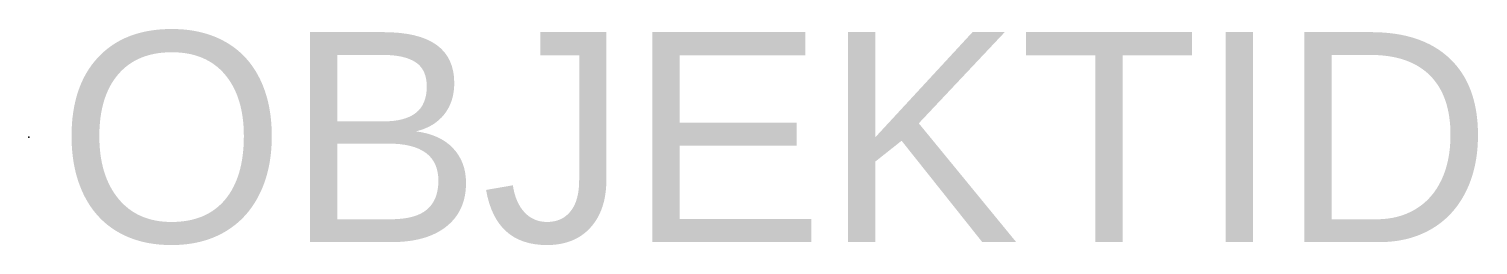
# Model space of a CAD drawing. Header units: metres. Extents: x 0 to 1.38, y -0.1 to 0.1.
import ezdxf

# ---------------------------------------------------------------- set-up
doc = ezdxf.new("R2010")
doc.units = ezdxf.units.M
doc.layers.add('452547142', color=253, linetype='Continuous')
doc.layers.add('r_452547142', color=7, linetype='Continuous')
doc.styles.get("Standard").update_dxf_attribs({"font": 'arial.ttf'})

msp = doc.modelspace()

# ---------------------------------------------------------------- linework, layer by layer
at = {"layer": '452547142', "extrusion": (0, 1, 0)}
msp.add_point((0, 0), dxfattribs=at)

# ---------------------------------------------------------------- texts
at = {"layer": 'r_452547142'}
msp.add_attdef('OBJEKTID', (0.0273, -0.1001, 0.1871), 'ObjektID', height=0.2, dxfattribs=at)

doc.saveas('drawing.dxf')
